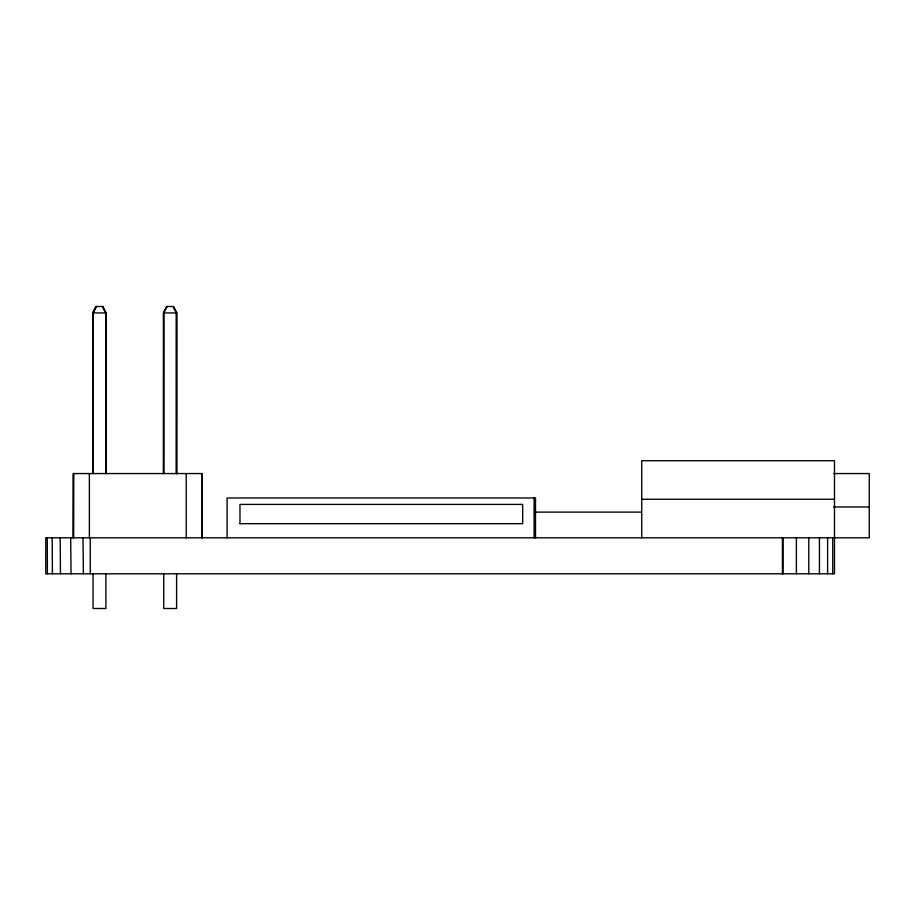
<?xml version="1.0" encoding="UTF-8"?>
<svg xmlns="http://www.w3.org/2000/svg" width="915" height="915" viewBox="0 0 915 915"><rect width="100%" height="100%" fill="white"/><g stroke="black" fill="none" stroke-linecap="round" stroke-linejoin="round"><path stroke-width="1.37" d="M96.407 306.502L93.193 312.93L93.193 473.558M166.919 306.502L163.625 312.93L163.648 473.558L163.705 312.93L167.079 306.502M105.854 473.558L105.911 312.93L93.067 312.93L93.056 473.558M163.739 312.93L176.595 312.93L176.561 473.558M202.295 473.558L73.303 473.558L73.303 537.814M833.554 473.558L869.25 473.558L869.25 537.814L45.75 537.814L45.75 573.797L834.491 573.797L834.491 460.714L641.735 460.714L641.735 537.814M641.735 499.258L834.491 499.258M833.554 506.979L869.25 506.979M534.28 512.114L641.369 512.114M239.959 523.677L522.705 523.677L522.671 504.405L239.959 504.405L240.005 523.677M176.595 312.93L173.278 306.502L176.481 312.93M173.587 307.577L176.263 312.93L176.263 473.558M102.674 306.502L105.911 312.93M102.915 307.577L105.591 312.93M82.991 537.814L83.391 573.797M70.684 537.814L71.05 573.797M60.184 537.814L60.47 573.797M52.201 537.814L52.407 573.797M47.283 537.814L47.386 573.797M832.742 537.814L832.742 573.797M827.606 537.814L827.606 573.797M819.44 537.814L819.44 573.797M808.791 537.814L808.791 573.797M796.393 537.814L796.393 573.797M783.091 537.814L783.091 573.797M782.428 537.814L782.428 573.797M535.515 537.814L535.515 497.977L227.103 497.977L227.103 537.814M534.108 497.977L534.108 537.814M202.261 537.814L202.226 473.558L202.181 537.814M186.237 473.558L186.237 537.814M176.721 473.558L176.721 312.93L173.507 306.502L166.633 306.502L163.419 312.93L163.419 473.558M176.595 573.797L176.595 608.498L163.739 608.498L163.739 573.797M106.037 473.558L106.037 312.93L102.823 306.502L95.949 306.502L92.735 312.93L92.735 473.558M105.911 573.797L105.911 608.498L93.067 608.498L93.067 573.797M90.253 537.814L90.253 573.797M89.373 473.558L89.373 537.814M96.166 306.502L92.953 312.93L96.281 306.502M73.555 537.814L73.555 473.558L73.417 537.814"/></g></svg>
